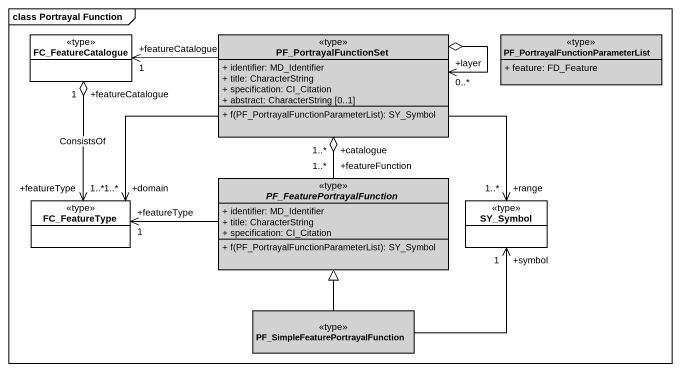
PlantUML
@startuml
mainframe class Portrayal Function
hide circle
hide empty members
skinparam classAttributeIconSize 0
class FC_FeatureCatalogue <<type>> #FFFFFF
class PF_PortrayalFunctionSet <<type>> #D2D2D2 {
  + identifier: MD_Identifier
  + title: CharacterString
  + specification: CI_Citation
  + abstract: CharacterString [0..1]
  + f(PF_PortrayalFunctionParameterList): SY_Symbol
}
class "PF_PortrayalFunctionParameterList" as PF_PortrayalFunctionParamete <<type>> #D2D2D2 {
  + feature: FD_Feature
}
abstract class PF_FeaturePortrayalFunction <<type>> #D2D2D2 {
  + identifier: MD_Identifier
  + title: CharacterString
  + specification: CI_Citation
  + f(PF_PortrayalFunctionParameterList): SY_Symbol
}
class FC_FeatureType <<type>> #FFFFFF
class SY_Symbol <<type>> #FFFFFF
class "PF_SimpleFeaturePortrayalFunction" as PF_SimpleFeaturePortrayalFun <<type>> #D2D2D2
PF_PortrayalFunctionSet -left-> "+featureCatalogue\n1" FC_FeatureCatalogue
PF_PortrayalFunctionSet "+layer\n0..*" <--o PF_PortrayalFunctionSet
PF_PortrayalFunctionSet -left-> "+domain\n1..*" FC_FeatureType
PF_PortrayalFunctionSet --> "+range\n1..*" SY_Symbol
PF_FeaturePortrayalFunction "+featureFunction\n1..*" -up-o "+catalogue\n1..*" PF_PortrayalFunctionSet
PF_FeaturePortrayalFunction -left-> "+featureType\n1" FC_FeatureType
FC_FeatureType "+featureType\n1..*" <-up-o "+featureCatalogue\n1" FC_FeatureCatalogue : ConsistsOf
PF_SimpleFeaturePortrayalFun -up-|> PF_FeaturePortrayalFunction
PF_SimpleFeaturePortrayalFun -up-> "+symbol\n1" SY_Symbol
@enduml
